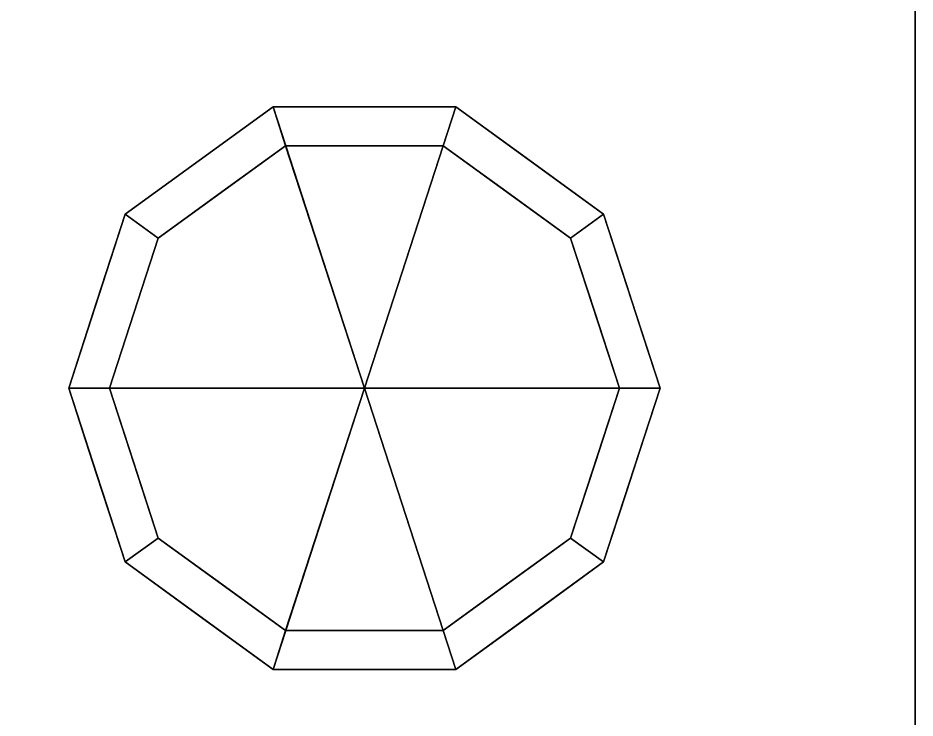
# Model space of a CAD drawing. Extents: x -147 to 1613, y -1063 to 1.
# Drawn here: x 1511 to 1599, y -832.3 to -763.7 of the extents above; entities that cross this region are included whole.
import ezdxf

# ---------------------------------------------------------------- set-up
doc = ezdxf.new("R2010")
doc.units = 0
doc.linetypes.add('NASCOSTA', pattern=[9.525, 6.35, -3.175])
for name, color, linetype in [('IQ_200_2D', 1, 'Continuous'), ('IQ_200_3D', 1, 'Continuous'), ('IQ_204_2D', 7, 'Continuous')]:
    doc.layers.add(name, color=color, linetype=linetype)

# ---------------------------------------------------------------- blocks, each defined once
blk = doc.blocks.new('01_Refrigerator - 01_Refrigerator-60184-Livello rif_')
at = {"layer": 'IQ_204_2D'}
blk.add_ellipse((0, 0), major_axis=(200, 0), ratio=0.45, dxfattribs=at)

msp = doc.modelspace()

# ---------------------------------------------------------------- linework, layer by layer
at = {"layer": 'IQ_200_2D', "color": 7, "linetype": 'NASCOSTA', "ltscale": 10}
msp.add_line((1599, -70), (1599, -898), dxfattribs=at)

# ---------------------------------------------------------------- block references
at = {"layer": 'IQ_204_2D'}
msp.add_blockref('01_Refrigerator - 01_Refrigerator-60184-Livello rif_', (1350, -700), dxfattribs=at)

# ---------------------------------------------------------------- meshes
at = {"layer": 'IQ_200_3D'}
mesh = msp.add_polyface(dxfattribs=at)
corners = [(1, -70, 650), (1, -853, 650), (1599, -853, 650), (1599, -70, 650)]
mesh.append_faces([[corners[k] for k in face] for face in [(0, 1, 2, 3)]])
mesh = msp.add_polyface(dxfattribs=at)
corners = [(1599, -853, 200), (1, -853, 200), (1, -70, 200), (1599, -70, 200)]
mesh.append_faces([[corners[k] for k in face] for face in [(0, 1, 2, 3)]])
mesh = msp.add_polyface(dxfattribs=at)
corners = [(1599, -853, 650), (1599, -853, 200), (1599, -70, 200), (1599, -70, 650)]
mesh.append_faces([[corners[k] for k in face] for face in [(0, 1, 2, 3)]])
mesh = msp.add_polyface(dxfattribs=at)
corners = [(1545, -800, 200), (1574, -800, 200), (1568.461, -782.954, 200), (1553.961, -772.419, 200), (1536.039, -772.419, 200), (1521.539, -782.954, 200), (1516, -800, 200)]
mesh.append_faces([[corners[k] for k in face] for face in [(2, 3, 0, 1)]], dxfattribs={"vtx1": -1})
mesh.append_faces([[corners[k] for k in face] for face in [(3, 4, 0)]], dxfattribs={"vtx1": -1, "vtx2": -1})
mesh.append_faces([[corners[k] for k in face] for face in [(5, 6, 0, 4)]], dxfattribs={"vtx2": -1})
mesh = msp.add_polyface(dxfattribs=at)
corners = [(1574, -800, 200), (1574, -800, 25), (1568.461, -782.954, 25), (1553.961, -772.419, 25), (1536.039, -772.419, 25), (1521.539, -782.954, 25), (1516, -800, 25), (1516, -800, 200), (1521.539, -782.954, 200), (1536.039, -772.419, 200), (1553.961, -772.419, 200), (1568.461, -782.954, 200), (1528.789, -777.687, 200), (1528.789, -777.687, 25), (1518.769, -791.477, 200), (1518.769, -791.477, 25), (1545, -772.419, 200), (1545, -772.419, 25), (1561.211, -777.687, 25), (1561.211, -777.687, 200), (1570.694, -789.825, 25), (1571.231, -791.477, 200), (1572.347, -794.912, 25)]
mesh.append_faces([[corners[k] for k in face] for face in [(0, 22, 21), (2, 11, 20), (21, 20, 11)]], dxfattribs={"vtx0": -1, "vtx1": -1})
mesh.append_faces([[corners[k] for k in face] for face in [(13, 12, 9, 4), (8, 5, 15, 14), (5, 8, 12, 13), (10, 3, 17, 16), (3, 10, 19, 18), (18, 19, 11, 2), (4, 9, 16, 17)]], dxfattribs={"vtx0": -1, "vtx2": -1})
mesh.append_faces([[corners[k] for k in face] for face in [(22, 20, 21)]], dxfattribs={"vtx1": -1, "vtx2": -1})
mesh.append_faces([[corners[k] for k in face] for face in [(0, 1, 22)]], dxfattribs={"vtx2": -1})
mesh.append_faces([[corners[k] for k in face] for face in [(15, 6, 7, 14)]], dxfattribs={"vtx3": -1})
mesh = msp.add_polyface(dxfattribs=at)
corners = [(1574, -800, 25), (1570, -800, 25), (1565.225, -785.305, 25), (1552.725, -776.224, 25), (1537.275, -776.224, 25), (1524.775, -785.305, 25), (1520, -800, 25), (1516, -800, 25), (1521.539, -782.954, 25), (1536.039, -772.419, 25), (1553.961, -772.419, 25), (1568.461, -782.954, 25)]
mesh.append_faces([[corners[k] for k in face] for face in [(8, 5, 6, 7)]], dxfattribs={"vtx0": -1})
mesh.append_faces([[corners[k] for k in face] for face in [(10, 3, 4, 9), (9, 4, 5, 8)]], dxfattribs={"vtx0": -1, "vtx2": -1})
mesh.append_faces([[corners[k] for k in face] for face in [(10, 11, 2, 3)]], dxfattribs={"vtx1": -1, "vtx3": -1})
mesh.append_faces([[corners[k] for k in face] for face in [(11, 0, 1, 2)]], dxfattribs={"vtx3": -1})
mesh = msp.add_polyface(dxfattribs=at)
corners = [(1570, -800, 25), (1570, -800, 0), (1565.225, -785.305, 0), (1552.725, -776.224, 0), (1537.275, -776.224, 0), (1524.775, -785.305, 0), (1520, -800, 0), (1520, -800, 25), (1524.775, -785.305, 25), (1537.275, -776.224, 25), (1552.725, -776.224, 25), (1565.225, -785.305, 25), (1531.025, -780.764, 0), (1531.025, -780.764, 25), (1522.387, -792.653, 25), (1522.387, -792.653, 0), (1545, -776.224, 25), (1545, -776.224, 0), (1567.685, -792.874, 0), (1567.613, -792.653, 25), (1558.975, -780.764, 0), (1558.975, -780.764, 25)]
mesh.append_faces([[corners[k] for k in face] for face in [(3, 10, 21, 20), (20, 21, 11, 2)]], dxfattribs={"vtx0": -1, "vtx2": -1})
mesh.append_faces([[corners[k] for k in face] for face in [(7, 14, 15, 6)]], dxfattribs={"vtx1": -1})
mesh.append_faces([[corners[k] for k in face] for face in [(18, 2, 19), (11, 19, 2), (19, 0, 18)]], dxfattribs={"vtx1": -1, "vtx2": -1})
mesh.append_faces([[corners[k] for k in face] for face in [(14, 8, 5, 15), (16, 10, 3, 17), (13, 9, 4, 12), (8, 13, 12, 5), (9, 16, 17, 4)]], dxfattribs={"vtx1": -1, "vtx3": -1})
mesh.append_faces([[corners[k] for k in face] for face in [(0, 1, 18)]], dxfattribs={"vtx2": -1})
mesh = msp.add_polyface(dxfattribs=at)
corners = [(1570, -800, 0), (1545, -800, 0), (1520, -800, 0), (1524.775, -785.305, 0), (1537.275, -776.224, 0), (1552.725, -776.224, 0), (1565.225, -785.305, 0)]
mesh.append_faces([[corners[k] for k in face] for face in [(1, 5, 6, 0)]], dxfattribs={"vtx0": -1})
mesh.append_faces([[corners[k] for k in face] for face in [(1, 4, 5)]], dxfattribs={"vtx0": -1, "vtx2": -1})
mesh.append_faces([[corners[k] for k in face] for face in [(1, 2, 3, 4)]], dxfattribs={"vtx3": -1})
mesh = msp.add_polyface(dxfattribs=at)
corners = [(1545, -800, 200), (1516, -800, 200), (1521.539, -817.046, 200), (1536.039, -827.581, 200), (1553.961, -827.581, 200), (1568.461, -817.046, 200), (1574, -800, 200)]
mesh.append_faces([[corners[k] for k in face] for face in [(4, 0, 3)]], dxfattribs={"vtx0": -1, "vtx1": -1})
mesh.append_faces([[corners[k] for k in face] for face in [(2, 3, 0, 1)]], dxfattribs={"vtx1": -1})
mesh.append_faces([[corners[k] for k in face] for face in [(5, 6, 0, 4)]], dxfattribs={"vtx2": -1})
mesh = msp.add_polyface(dxfattribs=at)
corners = [(1516, -800, 200), (1516, -800, 25), (1521.539, -817.046, 25), (1536.039, -827.581, 25), (1553.961, -827.581, 25), (1568.461, -817.046, 25), (1574, -800, 25), (1574, -800, 200), (1568.461, -817.046, 200), (1553.961, -827.581, 200), (1536.039, -827.581, 200), (1521.539, -817.046, 200), (1570.694, -810.175, 200), (1571.231, -808.523, 25), (1561.211, -822.313, 25), (1561.211, -822.313, 200), (1545, -827.581, 200), (1545, -827.581, 25), (1528.789, -822.313, 25), (1528.789, -822.313, 200), (1519.306, -810.175, 25), (1518.769, -808.523, 200), (1572.347, -805.088, 200), (1517.653, -805.088, 25)]
mesh.append_faces([[corners[k] for k in face] for face in [(13, 12, 5), (0, 23, 21), (21, 20, 11), (2, 11, 20)]], dxfattribs={"vtx0": -1, "vtx1": -1})
mesh.append_faces([[corners[k] for k in face] for face in [(5, 8, 15, 14), (14, 15, 9, 4), (22, 13, 6), (10, 3, 17, 16), (3, 10, 19, 18), (11, 2, 18, 19), (4, 9, 16, 17)]], dxfattribs={"vtx0": -1, "vtx2": -1})
mesh.append_faces([[corners[k] for k in face] for face in [(22, 12, 13), (12, 8, 5), (23, 20, 21)]], dxfattribs={"vtx1": -1, "vtx2": -1})
mesh.append_faces([[corners[k] for k in face] for face in [(6, 7, 22), (0, 1, 23)]], dxfattribs={"vtx2": -1})
mesh = msp.add_polyface(dxfattribs=at)
corners = [(1516, -800, 25), (1520, -800, 25), (1524.775, -814.695, 25), (1537.275, -823.776, 25), (1552.725, -823.776, 25), (1565.225, -814.695, 25), (1570, -800, 25), (1574, -800, 25), (1568.461, -817.046, 25), (1553.961, -827.581, 25), (1536.039, -827.581, 25), (1521.539, -817.046, 25)]
mesh.append_faces([[corners[k] for k in face] for face in [(5, 8, 9, 4)]], dxfattribs={"vtx0": -1, "vtx2": -1})
mesh.append_faces([[corners[k] for k in face] for face in [(1, 2, 11, 0)]], dxfattribs={"vtx1": -1})
mesh.append_faces([[corners[k] for k in face] for face in [(3, 4, 9, 10), (2, 3, 10, 11)]], dxfattribs={"vtx1": -1, "vtx3": -1})
mesh.append_faces([[corners[k] for k in face] for face in [(6, 7, 8, 5)]], dxfattribs={"vtx2": -1})
mesh = msp.add_polyface(dxfattribs=at)
corners = [(1520, -800, 25), (1520, -800, 0), (1524.775, -814.695, 0), (1537.275, -823.776, 0), (1552.725, -823.776, 0), (1565.225, -814.695, 0), (1570, -800, 0), (1570, -800, 25), (1565.225, -814.695, 25), (1552.725, -823.776, 25), (1537.275, -823.776, 25), (1524.775, -814.695, 25), (1567.685, -807.126, 0), (1567.613, -807.347, 25), (1558.975, -819.236, 25), (1558.975, -819.236, 0), (1545, -823.776, 25), (1545, -823.776, 0), (1522.315, -807.126, 0), (1522.387, -807.347, 25), (1531.025, -819.236, 25), (1531.025, -819.236, 0)]
mesh.append_faces([[corners[k] for k in face] for face in [(12, 13, 5)]], dxfattribs={"vtx0": -1, "vtx1": -1})
mesh.append_faces([[corners[k] for k in face] for face in [(5, 13, 8)]], dxfattribs={"vtx0": -1, "vtx2": -1})
mesh.append_faces([[corners[k] for k in face] for face in [(7, 13, 12), (18, 2, 19), (11, 19, 2), (19, 0, 18)]], dxfattribs={"vtx1": -1, "vtx2": -1})
mesh.append_faces([[corners[k] for k in face] for face in [(9, 16, 17, 4), (8, 14, 15, 5), (4, 15, 14, 9), (16, 10, 3, 17), (2, 21, 20, 11), (21, 3, 10, 20)]], dxfattribs={"vtx1": -1, "vtx3": -1})
mesh.append_faces([[corners[k] for k in face] for face in [(12, 6, 7), (0, 1, 18)]], dxfattribs={"vtx2": -1})
mesh = msp.add_polyface(dxfattribs=at)
corners = [(1520, -800, 0), (1545, -800, 0), (1570, -800, 0), (1565.225, -814.695, 0), (1552.725, -823.776, 0), (1537.275, -823.776, 0), (1524.775, -814.695, 0)]
mesh.append_faces([[corners[k] for k in face] for face in [(1, 5, 6, 0)]], dxfattribs={"vtx0": -1})
mesh.append_faces([[corners[k] for k in face] for face in [(5, 1, 4)]], dxfattribs={"vtx0": -1, "vtx1": -1})
mesh.append_faces([[corners[k] for k in face] for face in [(1, 2, 3, 4)]], dxfattribs={"vtx3": -1})

doc.saveas('drawing.dxf')
